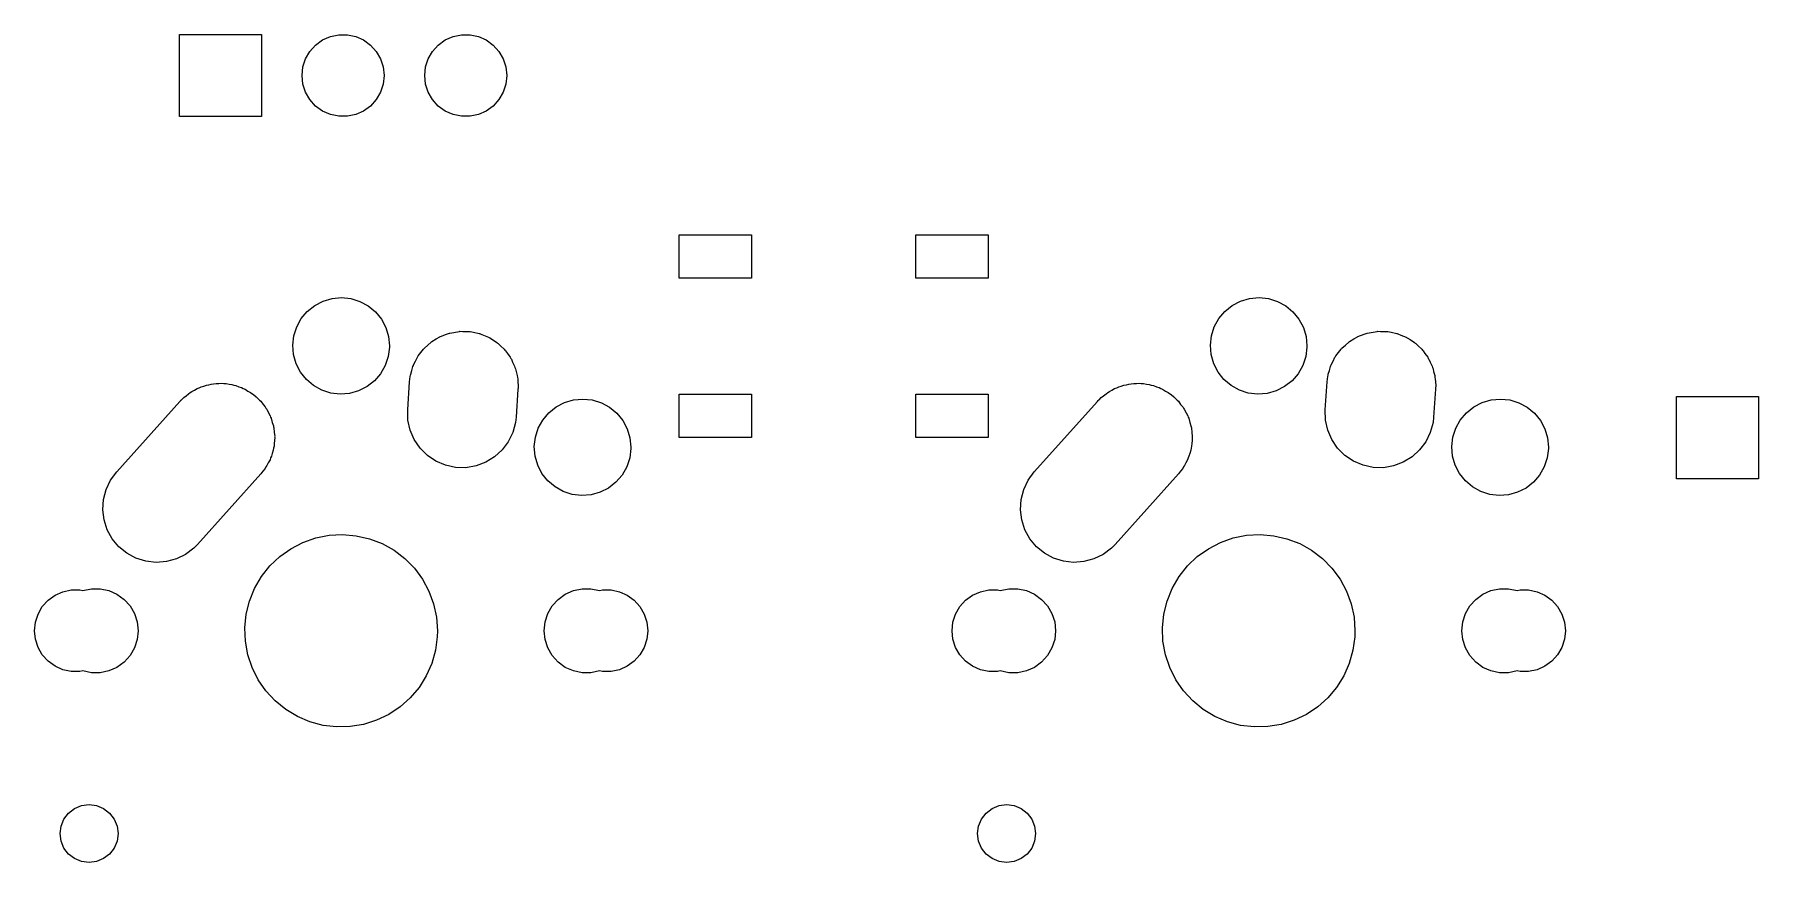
# Model space of a CAD drawing. Extents: x 129 to 207.8, y -113.6 to -28.1.
# Drawn here: x 172.15 to 207.85, y -45.3 to -28.15 of the extents above; entities that cross this region are included whole.
import ezdxf

# ---------------------------------------------------------------- set-up
doc = ezdxf.new("R2010")
doc.units = 0
doc.layers.add('BLACK', color=7, linetype='CONTINUOUS')

msp = doc.modelspace()

# ---------------------------------------------------------------- linework, layer by layer
at = {"layer": 'BLACK', "linetype": 'CONTINUOUS'}
for p, q in [((175.15, -29.85), (175.15, -28.15)), ((175.15, -28.15), (176.85, -28.15)), ((176.85, -28.15), (176.85, -29.85)), ((178.115, -28.2639), (178.277, -28.1916)), ((178.277, -28.1916), (178.451, -28.1547)), ((178.451, -28.1547), (178.629, -28.1547)), ((178.629, -28.1547), (178.803, -28.1916)), ((178.803, -28.1916), (178.965, -28.2639)), ((180.655, -28.2639), (180.817, -28.1916)), ((180.817, -28.1916), (180.991, -28.1547)), ((180.991, -28.1547), (181.169, -28.1547)), ((181.169, -28.1547), (181.343, -28.1916)), ((181.343, -28.1916), (181.505, -28.2639)), ((177.763, -28.6543), (177.852, -28.5004)), ((177.852, -28.5004), (177.971, -28.3683)), ((177.971, -28.3683), (178.115, -28.2639)), ((178.965, -28.2639), (179.109, -28.3683)), ((179.109, -28.3683), (179.228, -28.5004)), ((179.228, -28.5004), (179.317, -28.6543)), ((180.303, -28.6543), (180.392, -28.5004)), ((180.392, -28.5004), (180.511, -28.3683)), ((180.511, -28.3683), (180.655, -28.2639)), ((181.505, -28.2639), (181.649, -28.3683)), ((181.649, -28.3683), (181.768, -28.5004)), ((181.768, -28.5004), (181.857, -28.6543)), ((177.69, -29), (177.709, -28.8233)), ((177.709, -28.8233), (177.763, -28.6543)), ((179.317, -28.6543), (179.371, -28.8233)), ((179.371, -28.8233), (179.39, -29)), ((180.23, -29), (180.249, -28.8233)), ((180.249, -28.8233), (180.303, -28.6543)), ((181.857, -28.6543), (181.911, -28.8233)), ((181.911, -28.8233), (181.93, -29)), ((177.709, -29.1767), (177.69, -29)), ((177.763, -29.3457), (177.709, -29.1767)), ((179.371, -29.1767), (179.317, -29.3457)), ((179.39, -29), (179.371, -29.1767)), ((180.249, -29.1767), (180.23, -29)), ((180.303, -29.3457), (180.249, -29.1767)), ((181.911, -29.1767), (181.857, -29.3457)), ((181.93, -29), (181.911, -29.1767)), ((177.852, -29.4996), (177.763, -29.3457)), ((177.971, -29.6317), (177.852, -29.4996)), ((179.228, -29.4996), (179.109, -29.6317)), ((179.317, -29.3457), (179.228, -29.4996)), ((180.392, -29.4996), (180.303, -29.3457)), ((180.511, -29.6317), (180.392, -29.4996)), ((181.768, -29.4996), (181.649, -29.6317)), ((181.857, -29.3457), (181.768, -29.4996)), ((176.85, -29.85), (175.15, -29.85)), ((178.115, -29.7361), (177.971, -29.6317)), ((178.277, -29.8084), (178.115, -29.7361)), ((178.451, -29.8453), (178.277, -29.8084)), ((178.629, -29.8453), (178.451, -29.8453)), ((178.803, -29.8084), (178.629, -29.8453)), ((178.965, -29.7361), (178.803, -29.8084)), ((179.109, -29.6317), (178.965, -29.7361)), ((180.655, -29.7361), (180.511, -29.6317)), ((180.817, -29.8084), (180.655, -29.7361)), ((180.991, -29.8453), (180.817, -29.8084)), ((181.169, -29.8453), (180.991, -29.8453)), ((181.343, -29.8084), (181.169, -29.8453)), ((181.505, -29.7361), (181.343, -29.8084)), ((181.649, -29.6317), (181.505, -29.7361)), ((185.5, -33.2), (185.5, -32.3)), ((185.5, -32.3), (187, -32.3)), ((187, -32.3), (187, -33.2)), ((190.4, -33.2), (190.4, -32.3)), ((190.4, -32.3), (191.9, -32.3)), ((191.9, -32.3), (191.9, -33.2)), ((187, -33.2), (185.5, -33.2)), ((191.9, -33.2), (190.4, -33.2)), ((177.675, -34.035), (177.8, -33.8855)), ((177.8, -33.8855), (177.952, -33.7632)), ((177.952, -33.7632), (178.125, -33.6728)), ((178.125, -33.6728), (178.313, -33.6177)), ((178.313, -33.6177), (178.507, -33.6)), ((178.507, -33.6), (178.701, -33.6204)), ((178.701, -33.6204), (178.888, -33.6781)), ((178.888, -33.6781), (179.059, -33.771)), ((179.059, -33.771), (179.21, -33.8954)), ((179.21, -33.8954), (179.333, -34.0466)), ((196.675, -34.035), (196.8, -33.8855)), ((196.8, -33.8855), (196.952, -33.7632)), ((196.952, -33.7632), (197.125, -33.6728)), ((197.125, -33.6728), (197.313, -33.6177)), ((197.313, -33.6177), (197.507, -33.6)), ((197.507, -33.6), (197.701, -33.6204)), ((197.701, -33.6204), (197.888, -33.6781)), ((197.888, -33.6781), (198.059, -33.771)), ((198.059, -33.771), (198.21, -33.8954)), ((198.21, -33.8954), (198.333, -34.0466)), ((177.522, -34.3921), (177.581, -34.2061)), ((177.581, -34.2061), (177.675, -34.035)), ((179.333, -34.0466), (179.425, -34.2189)), ((179.425, -34.2189), (179.481, -34.4058)), ((196.522, -34.3921), (196.581, -34.2061)), ((196.581, -34.2061), (196.675, -34.035)), ((198.333, -34.0466), (198.425, -34.2189)), ((198.425, -34.2189), (198.481, -34.4058)), ((177.5, -34.586), (177.522, -34.3921)), ((177.516, -34.7805), (177.5, -34.586)), ((179.5, -34.6279), (179.475, -34.8215)), ((179.481, -34.4058), (179.5, -34.6)), ((179.5, -34.6), (179.5, -34.6279)), ((180.224, -34.6456), (180.295, -34.5836)), ((180.295, -34.5836), (180.364, -34.5203)), ((180.364, -34.5203), (180.373, -34.5148)), ((180.373, -34.5148), (180.379, -34.5099)), ((180.379, -34.5099), (180.468, -34.4566)), ((180.468, -34.4566), (180.546, -34.4088)), ((180.546, -34.4088), (180.552, -34.4066)), ((180.552, -34.4066), (180.556, -34.4046)), ((180.556, -34.4046), (180.681, -34.3584)), ((180.681, -34.3584), (180.746, -34.3338)), ((180.746, -34.3338), (180.748, -34.3335)), ((180.748, -34.3335), (180.749, -34.3333)), ((180.749, -34.3333), (180.952, -34.2985)), ((180.952, -34.2985), (180.954, -34.2985)), ((180.954, -34.2985), (180.957, -34.298)), ((180.957, -34.298), (181.02, -34.2994)), ((181.02, -34.2994), (181.158, -34.3012)), ((181.158, -34.3012), (181.164, -34.3025)), ((181.164, -34.3025), (181.171, -34.3027)), ((181.171, -34.3027), (181.24, -34.3176)), ((181.24, -34.3176), (181.36, -34.3413)), ((181.36, -34.3413), (181.37, -34.3456)), ((181.37, -34.3456), (181.38, -34.3476)), ((181.38, -34.3476), (181.446, -34.3758)), ((181.446, -34.3758), (181.551, -34.4176)), ((181.551, -34.4176), (181.564, -34.4262)), ((181.564, -34.4262), (181.576, -34.4313)), ((181.576, -34.4313), (181.635, -34.4707)), ((181.635, -34.4707), (181.725, -34.5275)), ((181.725, -34.5275), (181.74, -34.5415)), ((181.74, -34.5415), (181.754, -34.5506)), ((181.754, -34.5506), (181.802, -34.5989)), ((181.802, -34.5989), (181.876, -34.6672)), ((196.5, -34.586), (196.522, -34.3921)), ((196.516, -34.7805), (196.5, -34.586)), ((198.5, -34.6279), (198.475, -34.8215)), ((198.481, -34.4058), (198.5, -34.6)), ((198.5, -34.6), (198.5, -34.6279)), ((199.224, -34.6456), (199.295, -34.5836)), ((199.295, -34.5836), (199.364, -34.5203)), ((199.364, -34.5203), (199.373, -34.5148)), ((199.373, -34.5148), (199.379, -34.5099)), ((199.379, -34.5099), (199.468, -34.4566)), ((199.468, -34.4566), (199.546, -34.4088)), ((199.546, -34.4088), (199.552, -34.4066)), ((199.552, -34.4066), (199.556, -34.4046)), ((199.556, -34.4046), (199.681, -34.3584)), ((199.681, -34.3584), (199.746, -34.3338)), ((199.746, -34.3338), (199.748, -34.3335)), ((199.748, -34.3335), (199.749, -34.3333)), ((199.749, -34.3333), (199.952, -34.2985)), ((199.952, -34.2985), (199.954, -34.2985)), ((199.954, -34.2985), (199.957, -34.298)), ((199.957, -34.298), (200.02, -34.2994)), ((200.02, -34.2994), (200.158, -34.3012)), ((200.158, -34.3012), (200.164, -34.3025)), ((200.164, -34.3025), (200.171, -34.3027)), ((200.171, -34.3027), (200.24, -34.3176)), ((200.24, -34.3176), (200.36, -34.3413)), ((200.36, -34.3413), (200.37, -34.3456)), ((200.37, -34.3456), (200.38, -34.3476)), ((200.38, -34.3476), (200.446, -34.3758)), ((200.446, -34.3758), (200.551, -34.4176)), ((200.551, -34.4176), (200.564, -34.4262)), ((200.564, -34.4262), (200.576, -34.4313)), ((200.576, -34.4313), (200.635, -34.4707)), ((200.635, -34.4707), (200.725, -34.5275)), ((200.725, -34.5275), (200.74, -34.5415)), ((200.74, -34.5415), (200.754, -34.5506)), ((200.754, -34.5506), (200.802, -34.5989)), ((200.802, -34.5989), (200.876, -34.6672)), ((177.57, -34.9681), (177.516, -34.7805)), ((177.659, -35.1417), (177.57, -34.9681)), ((179.475, -34.8215), (179.414, -35.0067)), ((180.001, -34.9895), (180.039, -34.9164)), ((180.039, -34.9164), (180.078, -34.8355)), ((180.078, -34.8355), (180.09, -34.8202)), ((180.09, -34.8202), (180.096, -34.8073)), ((180.096, -34.8073), (180.151, -34.7385)), ((180.151, -34.7385), (180.206, -34.6643)), ((180.206, -34.6643), (180.217, -34.6543)), ((180.217, -34.6543), (180.224, -34.6456)), ((181.876, -34.6672), (181.891, -34.6875)), ((181.891, -34.6875), (181.905, -34.7014)), ((181.905, -34.7014), (181.942, -34.7559)), ((181.942, -34.7559), (181.999, -34.8322)), ((181.999, -34.8322), (182.012, -34.8589)), ((182.012, -34.8589), (182.025, -34.878)), ((182.025, -34.878), (182.051, -34.9362)), ((182.051, -34.9362), (182.09, -35.0168)), ((196.57, -34.9681), (196.516, -34.7805)), ((196.659, -35.1417), (196.57, -34.9681)), ((198.475, -34.8215), (198.414, -35.0067)), ((199.001, -34.9895), (199.039, -34.9164)), ((199.039, -34.9164), (199.078, -34.8355)), ((199.078, -34.8355), (199.09, -34.8202)), ((199.09, -34.8202), (199.096, -34.8073)), ((199.096, -34.8073), (199.151, -34.7385)), ((199.151, -34.7385), (199.206, -34.6643)), ((199.206, -34.6643), (199.217, -34.6543)), ((199.217, -34.6543), (199.224, -34.6456)), ((200.876, -34.6672), (200.891, -34.6875)), ((200.891, -34.6875), (200.905, -34.7014)), ((200.905, -34.7014), (200.942, -34.7559)), ((200.942, -34.7559), (200.999, -34.8322)), ((200.999, -34.8322), (201.012, -34.8589)), ((201.012, -34.8589), (201.025, -34.878)), ((201.025, -34.878), (201.051, -34.9362)), ((201.051, -34.9362), (201.09, -35.0168)), ((177.781, -35.2947), (177.659, -35.1417)), ((177.929, -35.4211), (177.781, -35.2947)), ((179.19, -35.3242), (179.036, -35.4443)), ((179.317, -35.1764), (179.19, -35.3242)), ((179.414, -35.0067), (179.317, -35.1764)), ((179.917, -35.3435), (179.93, -35.2343)), ((179.93, -35.2343), (179.937, -35.208)), ((179.937, -35.208), (179.94, -35.1861)), ((179.94, -35.1861), (179.963, -35.1113)), ((179.963, -35.1113), (179.985, -35.0278)), ((179.985, -35.0278), (179.995, -35.007)), ((179.995, -35.007), (180.001, -34.9895)), ((182.09, -35.0168), (182.1, -35.0499)), ((182.1, -35.0499), (182.11, -35.0742)), ((182.11, -35.0742), (182.123, -35.1335)), ((182.123, -35.1335), (182.146, -35.215)), ((182.146, -35.215), (182.15, -35.2537)), ((182.15, -35.2537), (182.156, -35.2829)), ((182.156, -35.2829), (182.158, -35.3408)), ((182.158, -35.3408), (182.165, -35.42)), ((196.781, -35.2947), (196.659, -35.1417)), ((196.929, -35.4211), (196.781, -35.2947)), ((198.19, -35.3242), (198.036, -35.4443)), ((198.317, -35.1764), (198.19, -35.3242)), ((198.414, -35.0067), (198.317, -35.1764)), ((198.917, -35.3435), (198.93, -35.2343)), ((198.93, -35.2343), (198.937, -35.208)), ((198.937, -35.208), (198.94, -35.1861)), ((198.94, -35.1861), (198.963, -35.1113)), ((198.963, -35.1113), (198.985, -35.0278)), ((198.985, -35.0278), (198.995, -35.007)), ((198.995, -35.007), (199.001, -34.9895)), ((201.09, -35.0168), (201.1, -35.0499)), ((201.1, -35.0499), (201.11, -35.0742)), ((201.11, -35.0742), (201.123, -35.1335)), ((201.123, -35.1335), (201.146, -35.215)), ((201.146, -35.215), (201.15, -35.2537)), ((201.15, -35.2537), (201.156, -35.2829)), ((201.156, -35.2829), (201.158, -35.3408)), ((201.158, -35.3408), (201.165, -35.42)), ((175.195, -35.7155), (175.24, -35.6706)), ((175.24, -35.6706), (175.289, -35.6338)), ((175.289, -35.6338), (175.339, -35.5899)), ((175.339, -35.5899), (175.377, -35.5671)), ((175.377, -35.5671), (175.411, -35.5418)), ((175.411, -35.5418), (175.462, -35.5165)), ((175.462, -35.5165), (175.516, -35.4846)), ((175.516, -35.4846), (175.561, -35.4678)), ((175.561, -35.4678), (175.602, -35.4476)), ((175.602, -35.4476), (175.654, -35.4334)), ((175.654, -35.4334), (175.709, -35.4133)), ((175.709, -35.4133), (175.761, -35.4044)), ((175.761, -35.4044), (175.809, -35.3914)), ((175.809, -35.3914), (175.859, -35.3876)), ((175.859, -35.3876), (175.912, -35.3785)), ((175.912, -35.3785), (175.969, -35.3792)), ((175.969, -35.3792), (176.022, -35.3752)), ((176.022, -35.3752), (176.068, -35.3805)), ((176.068, -35.3805), (176.118, -35.3812)), ((176.118, -35.3812), (176.178, -35.3931)), ((176.178, -35.3931), (176.234, -35.3996)), ((176.234, -35.3996), (176.275, -35.4124)), ((176.275, -35.4124), (176.32, -35.4213)), ((176.32, -35.4213), (176.381, -35.4457)), ((176.381, -35.4457), (176.438, -35.4637)), ((176.438, -35.4637), (176.472, -35.4822)), ((176.472, -35.4822), (176.511, -35.4976)), ((176.511, -35.4976), (176.57, -35.535)), ((176.57, -35.535), (176.626, -35.5651)), ((176.626, -35.5651), (176.653, -35.5875)), ((176.653, -35.5875), (176.685, -35.6075)), ((176.685, -35.6075), (176.74, -35.6582)), ((176.74, -35.6582), (176.791, -35.7003)), ((178.1, -35.5164), (177.929, -35.4211)), ((178.285, -35.5767), (178.1, -35.5164)), ((178.479, -35.5998), (178.285, -35.5767)), ((178.674, -35.5848), (178.479, -35.5998)), ((178.862, -35.5323), (178.674, -35.5848)), ((179.036, -35.4443), (178.862, -35.5323)), ((179.878, -35.9235), (179.917, -35.3435)), ((182.162, -35.4965), (182.122, -36.0765)), ((182.163, -35.4789), (182.162, -35.4905)), ((182.162, -35.4905), (182.162, -35.4965)), ((182.165, -35.42), (182.163, -35.4789)), ((185.5, -36.5), (185.5, -35.6)), ((185.5, -35.6), (187, -35.6)), ((187, -35.6), (187, -36.5)), ((190.4, -36.5), (190.4, -35.6)), ((190.4, -35.6), (191.9, -35.6)), ((191.9, -35.6), (191.9, -36.5)), ((194.195, -35.7155), (194.24, -35.6706)), ((194.24, -35.6706), (194.289, -35.6338)), ((194.289, -35.6338), (194.339, -35.5899)), ((194.339, -35.5899), (194.377, -35.5671)), ((194.377, -35.5671), (194.411, -35.5418)), ((194.411, -35.5418), (194.462, -35.5165)), ((194.462, -35.5165), (194.516, -35.4846)), ((194.516, -35.4846), (194.561, -35.4678)), ((194.561, -35.4678), (194.602, -35.4476)), ((194.602, -35.4476), (194.654, -35.4334)), ((194.654, -35.4334), (194.709, -35.4133)), ((194.709, -35.4133), (194.761, -35.4044)), ((194.761, -35.4044), (194.809, -35.3914)), ((194.809, -35.3914), (194.859, -35.3876)), ((194.859, -35.3876), (194.912, -35.3785)), ((194.912, -35.3785), (194.969, -35.3792)), ((194.969, -35.3792), (195.022, -35.3752)), ((195.022, -35.3752), (195.068, -35.3805)), ((195.068, -35.3805), (195.118, -35.3812)), ((195.118, -35.3812), (195.178, -35.3931)), ((195.178, -35.3931), (195.234, -35.3996)), ((195.234, -35.3996), (195.275, -35.4124)), ((195.275, -35.4124), (195.32, -35.4213)), ((195.32, -35.4213), (195.381, -35.4457)), ((195.381, -35.4457), (195.438, -35.4637)), ((195.438, -35.4637), (195.472, -35.4822)), ((195.472, -35.4822), (195.511, -35.4976)), ((195.511, -35.4976), (195.57, -35.535)), ((195.57, -35.535), (195.626, -35.5651)), ((195.626, -35.5651), (195.653, -35.5875)), ((195.653, -35.5875), (195.685, -35.6075)), ((195.685, -35.6075), (195.74, -35.6582)), ((195.74, -35.6582), (195.791, -35.7003)), ((197.1, -35.5164), (196.929, -35.4211)), ((197.285, -35.5767), (197.1, -35.5164)), ((197.479, -35.5998), (197.285, -35.5767)), ((197.674, -35.5848), (197.479, -35.5998)), ((197.862, -35.5323), (197.674, -35.5848)), ((198.036, -35.4443), (197.862, -35.5323)), ((198.878, -35.9235), (198.917, -35.3435)), ((201.162, -35.4965), (201.122, -36.0765)), ((201.163, -35.4789), (201.162, -35.4905)), ((201.162, -35.4905), (201.162, -35.4965)), ((201.165, -35.42), (201.163, -35.4789)), ((206.15, -37.35), (206.15, -35.65)), ((206.15, -35.65), (207.85, -35.65)), ((207.85, -35.65), (207.85, -37.35)), ((173.853, -37.2087), (175.163, -35.7487)), ((175.163, -35.7487), (175.178, -35.7332)), ((175.178, -35.7332), (175.184, -35.7256)), ((175.184, -35.7256), (175.195, -35.7155)), ((176.791, -35.7003), (176.812, -35.7246)), ((176.812, -35.7246), (176.836, -35.7472)), ((176.836, -35.7472), (176.884, -35.8109)), ((176.884, -35.8109), (176.928, -35.8644)), ((176.928, -35.8644), (176.942, -35.8887)), ((176.942, -35.8887), (176.959, -35.9122)), ((176.959, -35.9122), (176.997, -35.9879)), ((176.997, -35.9879), (177.032, -36.0514)), ((177.032, -36.0514), (177.039, -36.0742)), ((179.883, -36.1371), (179.878, -35.9235)), ((182.675, -36.135), (182.8, -35.9855)), ((182.8, -35.9855), (182.952, -35.8632)), ((182.952, -35.8632), (183.125, -35.7728)), ((183.125, -35.7728), (183.313, -35.7177)), ((183.313, -35.7177), (183.507, -35.7)), ((183.507, -35.7), (183.701, -35.7204)), ((183.701, -35.7204), (183.888, -35.7781)), ((183.888, -35.7781), (184.059, -35.871)), ((184.059, -35.871), (184.21, -35.9954)), ((184.21, -35.9954), (184.333, -36.1466)), ((192.853, -37.2087), (194.163, -35.7487)), ((194.163, -35.7487), (194.178, -35.7332)), ((194.178, -35.7332), (194.184, -35.7256)), ((194.184, -35.7256), (194.195, -35.7155)), ((195.791, -35.7003), (195.812, -35.7246)), ((195.812, -35.7246), (195.836, -35.7472)), ((195.836, -35.7472), (195.884, -35.8109)), ((195.884, -35.8109), (195.928, -35.8644)), ((195.928, -35.8644), (195.942, -35.8887)), ((195.942, -35.8887), (195.959, -35.9122)), ((195.959, -35.9122), (195.997, -35.9879)), ((195.997, -35.9879), (196.032, -36.0514)), ((196.032, -36.0514), (196.039, -36.0742)), ((198.883, -36.1371), (198.878, -35.9235)), ((201.675, -36.135), (201.8, -35.9855)), ((201.8, -35.9855), (201.952, -35.8632)), ((201.952, -35.8632), (202.125, -35.7728)), ((202.125, -35.7728), (202.313, -35.7177)), ((202.313, -35.7177), (202.507, -35.7)), ((202.507, -35.7), (202.701, -35.7204)), ((202.701, -35.7204), (202.888, -35.7781)), ((202.888, -35.7781), (203.059, -35.871)), ((203.059, -35.871), (203.21, -35.9954)), ((203.21, -35.9954), (203.333, -36.1466)), ((177.039, -36.0742), (177.05, -36.0968)), ((177.05, -36.0968), (177.075, -36.1832)), ((177.075, -36.1832), (177.098, -36.2546)), ((177.098, -36.2546), (177.1, -36.2746)), ((177.1, -36.2746), (177.106, -36.295)), ((177.106, -36.295), (177.115, -36.3903)), ((177.115, -36.3903), (177.124, -36.4666)), ((179.929, -36.3458), (179.883, -36.1371)), ((180.014, -36.542), (179.929, -36.3458)), ((182.054, -36.3921), (181.961, -36.5845)), ((182.11, -36.1857), (182.054, -36.3921)), ((182.122, -36.0765), (182.11, -36.1857)), ((182.522, -36.4921), (182.581, -36.3061)), ((182.581, -36.3061), (182.675, -36.135)), ((184.333, -36.1466), (184.425, -36.3189)), ((184.425, -36.3189), (184.481, -36.5058)), ((196.039, -36.0742), (196.05, -36.0968)), ((196.05, -36.0968), (196.075, -36.1832)), ((196.075, -36.1832), (196.098, -36.2546)), ((196.098, -36.2546), (196.1, -36.2746)), ((196.1, -36.2746), (196.106, -36.295)), ((196.106, -36.295), (196.115, -36.3903)), ((196.115, -36.3903), (196.124, -36.4666)), ((198.929, -36.3458), (198.883, -36.1371)), ((199.014, -36.542), (198.929, -36.3458)), ((201.054, -36.3921), (200.961, -36.5845)), ((201.11, -36.1857), (201.054, -36.3921)), ((201.122, -36.0765), (201.11, -36.1857)), ((201.522, -36.4921), (201.581, -36.3061)), ((201.581, -36.3061), (201.675, -36.135)), ((203.333, -36.1466), (203.425, -36.3189)), ((203.425, -36.3189), (203.481, -36.5058)), ((177.094, -36.7626), (177.072, -36.8271)), ((177.1, -36.7194), (177.094, -36.7626)), ((177.111, -36.6799), (177.1, -36.7194)), ((177.114, -36.6219), (177.111, -36.6799)), ((177.123, -36.5589), (177.114, -36.6219)), ((177.124, -36.4666), (177.123, -36.4829)), ((177.123, -36.4829), (177.125, -36.5)), ((177.125, -36.5), (177.123, -36.5589)), ((180.134, -36.7186), (180.014, -36.542)), ((180.286, -36.8693), (180.134, -36.7186)), ((181.833, -36.7557), (181.675, -36.8996)), ((181.961, -36.5845), (181.833, -36.7557)), ((182.5, -36.686), (182.522, -36.4921)), ((182.516, -36.8805), (182.5, -36.686)), ((184.5, -36.7279), (184.475, -36.9215)), ((184.481, -36.5058), (184.5, -36.7)), ((184.5, -36.7), (184.5, -36.7279)), ((187, -36.5), (185.5, -36.5)), ((191.9, -36.5), (190.4, -36.5)), ((196.094, -36.7626), (196.072, -36.8271)), ((196.1, -36.7194), (196.094, -36.7626)), ((196.111, -36.6799), (196.1, -36.7194)), ((196.114, -36.6219), (196.111, -36.6799)), ((196.123, -36.5589), (196.114, -36.6219)), ((196.124, -36.4666), (196.123, -36.4829)), ((196.123, -36.4829), (196.125, -36.5)), ((196.125, -36.5), (196.123, -36.5589)), ((199.134, -36.7186), (199.014, -36.542)), ((199.286, -36.8693), (199.134, -36.7186)), ((200.833, -36.7557), (200.675, -36.8996)), ((200.961, -36.5845), (200.833, -36.7557)), ((201.5, -36.686), (201.522, -36.4921)), ((201.516, -36.8805), (201.5, -36.686)), ((203.5, -36.7279), (203.475, -36.9215)), ((203.481, -36.5058), (203.5, -36.7)), ((203.5, -36.7), (203.5, -36.7279)), ((176.944, -37.1063), (176.927, -37.1372)), ((176.964, -37.0794), (176.944, -37.1063)), ((176.992, -37.0209), (176.964, -37.0794)), ((177.028, -36.9576), (176.992, -37.0209)), ((177.04, -36.9201), (177.028, -36.9576)), ((177.056, -36.8866), (177.04, -36.9201)), ((177.072, -36.8271), (177.056, -36.8866)), ((180.463, -36.9887), (180.286, -36.8693)), ((180.66, -37.0723), (180.463, -36.9887)), ((180.869, -37.1173), (180.66, -37.0723)), ((181.082, -37.122), (180.869, -37.1173)), ((181.293, -37.0862), (181.082, -37.122)), ((181.493, -37.0111), (181.293, -37.0862)), ((181.675, -36.8996), (181.493, -37.0111)), ((182.57, -37.0681), (182.516, -36.8805)), ((182.659, -37.2417), (182.57, -37.0681)), ((184.414, -37.1067), (184.317, -37.2764)), ((184.475, -36.9215), (184.414, -37.1067)), ((195.944, -37.1063), (195.927, -37.1372)), ((195.964, -37.0794), (195.944, -37.1063)), ((195.992, -37.0209), (195.964, -37.0794)), ((196.028, -36.9576), (195.992, -37.0209)), ((196.04, -36.9201), (196.028, -36.9576)), ((196.056, -36.8866), (196.04, -36.9201)), ((196.072, -36.8271), (196.056, -36.8866)), ((199.463, -36.9887), (199.286, -36.8693)), ((199.66, -37.0723), (199.463, -36.9887)), ((199.869, -37.1173), (199.66, -37.0723)), ((200.082, -37.122), (199.869, -37.1173)), ((200.293, -37.0862), (200.082, -37.122)), ((200.493, -37.0111), (200.293, -37.0862)), ((200.675, -36.8996), (200.493, -37.0111)), ((201.57, -37.0681), (201.516, -36.8805)), ((201.659, -37.2417), (201.57, -37.0681)), ((203.414, -37.1067), (203.317, -37.2764)), ((203.475, -36.9215), (203.414, -37.1067)), ((173.634, -37.5734), (173.726, -37.3806)), ((173.726, -37.3806), (173.853, -37.2087)), ((176.837, -37.2513), (175.527, -38.7113)), ((176.878, -37.1966), (176.837, -37.2513)), ((176.927, -37.1372), (176.878, -37.1966)), ((182.781, -37.3947), (182.659, -37.2417)), ((182.929, -37.5211), (182.781, -37.3947)), ((184.19, -37.4242), (184.036, -37.5443)), ((184.317, -37.2764), (184.19, -37.4242)), ((192.634, -37.5734), (192.726, -37.3806)), ((192.726, -37.3806), (192.853, -37.2087)), ((195.837, -37.2513), (194.527, -38.7113)), ((195.878, -37.1966), (195.837, -37.2513)), ((195.927, -37.1372), (195.878, -37.1966)), ((201.781, -37.3947), (201.659, -37.2417)), ((201.929, -37.5211), (201.781, -37.3947)), ((203.19, -37.4242), (203.036, -37.5443)), ((203.317, -37.2764), (203.19, -37.4242)), ((207.85, -37.35), (206.15, -37.35)), ((173.565, -37.9934), (173.579, -37.7801)), ((173.579, -37.7801), (173.634, -37.5734)), ((183.1, -37.6164), (182.929, -37.5211)), ((183.285, -37.6767), (183.1, -37.6164)), ((183.479, -37.6998), (183.285, -37.6767)), ((183.674, -37.6848), (183.479, -37.6998)), ((183.862, -37.6323), (183.674, -37.6848)), ((184.036, -37.5443), (183.862, -37.6323)), ((192.565, -37.9934), (192.579, -37.7801)), ((192.579, -37.7801), (192.634, -37.5734)), ((202.1, -37.6164), (201.929, -37.5211)), ((202.285, -37.6767), (202.1, -37.6164)), ((202.479, -37.6998), (202.285, -37.6767)), ((202.674, -37.6848), (202.479, -37.6998)), ((202.862, -37.6323), (202.674, -37.6848)), ((203.036, -37.5443), (202.862, -37.6323)), ((173.592, -38.2054), (173.565, -37.9934)), ((192.592, -38.2054), (192.565, -37.9934)), ((173.658, -38.4086), (173.592, -38.2054)), ((173.762, -38.5956), (173.658, -38.4086)), ((177.974, -38.5768), (178.25, -38.5218)), ((178.25, -38.5218), (178.531, -38.5063)), ((178.531, -38.5063), (178.812, -38.5306)), ((178.812, -38.5306), (179.086, -38.5942)), ((192.658, -38.4086), (192.592, -38.2054)), ((192.762, -38.5956), (192.658, -38.4086)), ((196.974, -38.5768), (197.25, -38.5218)), ((197.25, -38.5218), (197.531, -38.5063)), ((197.531, -38.5063), (197.812, -38.5306)), ((197.812, -38.5306), (198.086, -38.5942)), ((173.899, -38.7597), (173.762, -38.5956)), ((174.064, -38.8949), (173.899, -38.7597)), ((174.252, -38.9963), (174.064, -38.8949)), ((175.45, -38.7894), (175.279, -38.9182)), ((175.527, -38.7113), (175.45, -38.7894)), ((177.229, -38.9637), (177.458, -38.7999)), ((177.458, -38.7999), (177.708, -38.6701)), ((177.708, -38.6701), (177.974, -38.5768)), ((179.086, -38.5942), (179.349, -38.6959)), ((179.349, -38.6959), (179.595, -38.8335)), ((179.595, -38.8335), (179.819, -39.0044)), ((192.899, -38.7597), (192.762, -38.5956)), ((193.064, -38.8949), (192.899, -38.7597)), ((193.252, -38.9963), (193.064, -38.8949)), ((194.45, -38.7894), (194.279, -38.9182)), ((194.527, -38.7113), (194.45, -38.7894)), ((196.229, -38.9637), (196.458, -38.7999)), ((196.458, -38.7999), (196.708, -38.6701)), ((196.708, -38.6701), (196.974, -38.5768)), ((198.086, -38.5942), (198.349, -38.6959)), ((198.349, -38.6959), (198.595, -38.8335)), ((198.595, -38.8335), (198.819, -39.0044)), ((174.456, -39.0604), (174.252, -38.9963)), ((174.668, -39.0848), (174.456, -39.0604)), ((174.881, -39.0686), (174.668, -39.0848)), ((175.088, -39.0124), (174.881, -39.0686)), ((175.279, -38.9182), (175.088, -39.0124)), ((176.851, -39.3793), (177.025, -39.1581)), ((177.025, -39.1581), (177.229, -38.9637)), ((179.819, -39.0044), (180.016, -39.2051)), ((180.016, -39.2051), (180.184, -39.4316)), ((193.456, -39.0604), (193.252, -38.9963)), ((193.668, -39.0848), (193.456, -39.0604)), ((193.881, -39.0686), (193.668, -39.0848)), ((194.088, -39.0124), (193.881, -39.0686)), ((194.279, -38.9182), (194.088, -39.0124)), ((195.851, -39.3793), (196.025, -39.1581)), ((196.025, -39.1581), (196.229, -38.9637)), ((198.819, -39.0044), (199.016, -39.2051)), ((199.016, -39.2051), (199.184, -39.4316)), ((176.604, -39.8839), (176.709, -39.6228)), ((176.709, -39.6228), (176.851, -39.3793)), ((180.184, -39.4316), (180.317, -39.6795)), ((195.604, -39.8839), (195.709, -39.6228)), ((195.709, -39.6228), (195.851, -39.3793)), ((199.184, -39.4316), (199.317, -39.6795)), ((172.312, -40.0004), (172.431, -39.8683)), ((172.431, -39.8683), (172.575, -39.7639)), ((172.575, -39.7639), (172.737, -39.6916)), ((172.737, -39.6916), (172.911, -39.6547)), ((172.911, -39.6547), (173.089, -39.6547)), ((173.089, -39.6547), (173.15, -39.6677)), ((173.15, -39.6677), (173.329, -39.6298)), ((173.329, -39.6298), (173.511, -39.6298)), ((173.511, -39.6298), (173.69, -39.6678)), ((173.69, -39.6678), (173.857, -39.7422)), ((173.857, -39.7422), (174.005, -39.8497)), ((174.005, -39.8497), (174.128, -39.9857)), ((176.536, -40.1572), (176.604, -39.8839)), ((180.317, -39.6795), (180.415, -39.9437)), ((180.415, -39.9437), (180.474, -40.2191)), ((182.872, -39.9857), (182.995, -39.8497)), ((182.995, -39.8497), (183.142, -39.7422)), ((183.142, -39.7422), (183.31, -39.6678)), ((183.31, -39.6678), (183.489, -39.6298)), ((183.489, -39.6298), (183.671, -39.6298)), ((183.671, -39.6298), (183.85, -39.6677)), ((183.85, -39.6677), (183.911, -39.6547)), ((183.911, -39.6547), (184.089, -39.6547)), ((184.089, -39.6547), (184.263, -39.6916)), ((184.263, -39.6916), (184.425, -39.7639)), ((184.425, -39.7639), (184.569, -39.8683)), ((184.569, -39.8683), (184.688, -40.0004)), ((191.312, -40.0004), (191.431, -39.8683)), ((191.431, -39.8683), (191.575, -39.7639)), ((191.575, -39.7639), (191.737, -39.6916)), ((191.737, -39.6916), (191.911, -39.6547)), ((191.911, -39.6547), (192.089, -39.6547)), ((192.089, -39.6547), (192.15, -39.6677)), ((192.15, -39.6677), (192.329, -39.6298)), ((192.329, -39.6298), (192.511, -39.6298)), ((192.511, -39.6298), (192.69, -39.6678)), ((192.69, -39.6678), (192.857, -39.7422)), ((192.857, -39.7422), (193.005, -39.8497)), ((193.005, -39.8497), (193.128, -39.9857)), ((195.536, -40.1572), (195.604, -39.8839)), ((199.317, -39.6795), (199.415, -39.9437)), ((199.415, -39.9437), (199.474, -40.2191)), ((201.872, -39.9857), (201.995, -39.8497)), ((201.995, -39.8497), (202.142, -39.7422)), ((202.142, -39.7422), (202.31, -39.6678)), ((202.31, -39.6678), (202.489, -39.6298)), ((202.489, -39.6298), (202.671, -39.6298)), ((202.671, -39.6298), (202.85, -39.6677)), ((202.85, -39.6677), (202.911, -39.6547)), ((202.911, -39.6547), (203.089, -39.6547)), ((203.089, -39.6547), (203.263, -39.6916)), ((203.263, -39.6916), (203.425, -39.7639)), ((203.425, -39.7639), (203.569, -39.8683)), ((203.569, -39.8683), (203.688, -40.0004)), ((172.15, -40.5), (172.169, -40.3233)), ((172.169, -40.3233), (172.223, -40.1543)), ((172.223, -40.1543), (172.312, -40.0004)), ((174.128, -39.9857), (174.219, -40.1441)), ((174.219, -40.1441), (174.276, -40.3181)), ((174.276, -40.3181), (174.295, -40.5)), ((176.507, -40.4374), (176.536, -40.1572)), ((180.474, -40.2191), (180.494, -40.5)), ((182.705, -40.5), (182.724, -40.3181)), ((182.724, -40.3181), (182.781, -40.1441)), ((182.781, -40.1441), (182.872, -39.9857)), ((184.688, -40.0004), (184.777, -40.1543)), ((184.777, -40.1543), (184.831, -40.3233)), ((184.831, -40.3233), (184.85, -40.5)), ((191.15, -40.5), (191.169, -40.3233)), ((191.169, -40.3233), (191.223, -40.1543)), ((191.223, -40.1543), (191.312, -40.0004)), ((193.128, -39.9857), (193.219, -40.1441)), ((193.219, -40.1441), (193.276, -40.3181)), ((193.276, -40.3181), (193.295, -40.5)), ((195.507, -40.4374), (195.536, -40.1572)), ((199.474, -40.2191), (199.494, -40.5)), ((201.705, -40.5), (201.724, -40.3181)), ((201.724, -40.3181), (201.781, -40.1441)), ((201.781, -40.1441), (201.872, -39.9857)), ((203.688, -40.0004), (203.777, -40.1543)), ((203.777, -40.1543), (203.831, -40.3233)), ((203.831, -40.3233), (203.85, -40.5)), ((172.169, -40.6767), (172.15, -40.5)), ((172.223, -40.8457), (172.169, -40.6767)), ((174.276, -40.6819), (174.219, -40.8559)), ((174.295, -40.5), (174.276, -40.6819)), ((176.518, -40.7188), (176.507, -40.4374)), ((180.49, -40.6252), (180.452, -40.9043)), ((180.494, -40.5), (180.49, -40.6252)), ((182.724, -40.6819), (182.705, -40.5)), ((182.781, -40.8559), (182.724, -40.6819)), ((184.831, -40.6767), (184.777, -40.8457)), ((184.85, -40.5), (184.831, -40.6767)), ((191.169, -40.6767), (191.15, -40.5)), ((191.223, -40.8457), (191.169, -40.6767)), ((193.276, -40.6819), (193.219, -40.8559)), ((193.295, -40.5), (193.276, -40.6819)), ((195.518, -40.7188), (195.507, -40.4374)), ((199.49, -40.6252), (199.452, -40.9043)), ((199.494, -40.5), (199.49, -40.6252)), ((201.724, -40.6819), (201.705, -40.5)), ((201.781, -40.8559), (201.724, -40.6819)), ((203.831, -40.6767), (203.777, -40.8457)), ((203.85, -40.5), (203.831, -40.6767)), ((172.312, -40.9996), (172.223, -40.8457)), ((172.431, -41.1317), (172.312, -40.9996)), ((174.128, -41.0143), (174.005, -41.1503)), ((174.219, -40.8559), (174.128, -41.0143)), ((176.569, -40.9959), (176.518, -40.7188)), ((176.658, -41.263), (176.569, -40.9959)), ((180.452, -40.9043), (180.376, -41.1754)), ((182.872, -41.0143), (182.781, -40.8559)), ((182.995, -41.1503), (182.872, -41.0143)), ((184.688, -40.9996), (184.569, -41.1317)), ((184.777, -40.8457), (184.688, -40.9996)), ((191.312, -40.9996), (191.223, -40.8457)), ((191.431, -41.1317), (191.312, -40.9996)), ((193.128, -41.0143), (193.005, -41.1503)), ((193.219, -40.8559), (193.128, -41.0143)), ((195.569, -40.9959), (195.518, -40.7188)), ((195.658, -41.263), (195.569, -40.9959)), ((199.452, -40.9043), (199.376, -41.1754)), ((201.872, -41.0143), (201.781, -40.8559)), ((201.995, -41.1503), (201.872, -41.0143)), ((203.688, -40.9996), (203.569, -41.1317)), ((203.777, -40.8457), (203.688, -40.9996)), ((172.575, -41.2361), (172.431, -41.1317)), ((172.737, -41.3084), (172.575, -41.2361)), ((172.911, -41.3453), (172.737, -41.3084)), ((173.089, -41.3453), (172.911, -41.3453)), ((173.15, -41.3323), (173.089, -41.3453)), ((173.329, -41.3702), (173.15, -41.3323)), ((173.511, -41.3702), (173.329, -41.3702)), ((173.69, -41.3322), (173.511, -41.3702)), ((173.857, -41.2578), (173.69, -41.3322)), ((174.005, -41.1503), (173.857, -41.2578)), ((176.784, -41.515), (176.658, -41.263)), ((180.376, -41.1754), (180.262, -41.433)), ((183.142, -41.2578), (182.995, -41.1503)), ((183.31, -41.3322), (183.142, -41.2578)), ((183.489, -41.3702), (183.31, -41.3322)), ((183.671, -41.3702), (183.489, -41.3702)), ((183.85, -41.3323), (183.671, -41.3702)), ((183.911, -41.3453), (183.85, -41.3323)), ((184.089, -41.3453), (183.911, -41.3453)), ((184.263, -41.3084), (184.089, -41.3453)), ((184.425, -41.2361), (184.263, -41.3084)), ((184.569, -41.1317), (184.425, -41.2361)), ((191.575, -41.2361), (191.431, -41.1317)), ((191.737, -41.3084), (191.575, -41.2361)), ((191.911, -41.3453), (191.737, -41.3084)), ((192.089, -41.3453), (191.911, -41.3453)), ((192.15, -41.3323), (192.089, -41.3453)), ((192.329, -41.3702), (192.15, -41.3323)), ((192.511, -41.3702), (192.329, -41.3702)), ((192.69, -41.3322), (192.511, -41.3702)), ((192.857, -41.2578), (192.69, -41.3322)), ((193.005, -41.1503), (192.857, -41.2578)), ((195.784, -41.515), (195.658, -41.263)), ((199.376, -41.1754), (199.262, -41.433)), ((202.142, -41.2578), (201.995, -41.1503)), ((202.31, -41.3322), (202.142, -41.2578)), ((202.489, -41.3702), (202.31, -41.3322)), ((202.671, -41.3702), (202.489, -41.3702)), ((202.85, -41.3323), (202.671, -41.3702)), ((202.911, -41.3453), (202.85, -41.3323)), ((203.089, -41.3453), (202.911, -41.3453)), ((203.263, -41.3084), (203.089, -41.3453)), ((203.425, -41.2361), (203.263, -41.3084)), ((203.569, -41.1317), (203.425, -41.2361)), ((176.944, -41.7467), (176.784, -41.515)), ((177.135, -41.9535), (176.944, -41.7467)), ((180.113, -41.672), (179.932, -41.8876)), ((180.262, -41.433), (180.113, -41.672)), ((195.944, -41.7467), (195.784, -41.515)), ((196.135, -41.9535), (195.944, -41.7467)), ((199.113, -41.672), (198.932, -41.8876)), ((199.262, -41.433), (199.113, -41.672)), ((177.353, -42.1313), (177.135, -41.9535)), ((179.722, -42.0755), (179.488, -42.232)), ((179.932, -41.8876), (179.722, -42.0755)), ((196.353, -42.1313), (196.135, -41.9535)), ((198.722, -42.0755), (198.488, -42.232)), ((198.932, -41.8876), (198.722, -42.0755)), ((177.595, -42.2766), (177.353, -42.1313)), ((177.854, -42.3864), (177.595, -42.2766)), ((178.126, -42.4586), (177.854, -42.3864)), ((178.406, -42.4917), (178.126, -42.4586)), ((178.965, -42.4388), (178.688, -42.4851)), ((179.234, -42.3539), (178.965, -42.4388)), ((179.488, -42.232), (179.234, -42.3539)), ((196.595, -42.2766), (196.353, -42.1313)), ((196.854, -42.3864), (196.595, -42.2766)), ((197.126, -42.4586), (196.854, -42.3864)), ((197.406, -42.4917), (197.126, -42.4586)), ((197.965, -42.4388), (197.688, -42.4851)), ((198.234, -42.3539), (197.965, -42.4388)), ((198.488, -42.232), (198.234, -42.3539)), ((178.688, -42.4851), (178.406, -42.4917)), ((197.688, -42.4851), (197.406, -42.4917)), ((172.856, -44.2757), (172.98, -44.1804)), ((172.98, -44.1804), (173.125, -44.1204)), ((173.125, -44.1204), (173.28, -44.1)), ((173.28, -44.1), (173.435, -44.1204)), ((173.435, -44.1204), (173.58, -44.1804)), ((173.58, -44.1804), (173.704, -44.2757)), ((191.856, -44.2757), (191.98, -44.1804)), ((191.98, -44.1804), (192.125, -44.1204)), ((192.125, -44.1204), (192.28, -44.1)), ((192.28, -44.1), (192.435, -44.1204)), ((192.435, -44.1204), (192.58, -44.1804)), ((192.58, -44.1804), (192.704, -44.2757)), ((172.68, -44.7), (172.7, -44.5447)), ((172.7, -44.5447), (172.76, -44.4)), ((172.76, -44.4), (172.856, -44.2757)), ((173.704, -44.2757), (173.8, -44.4)), ((173.8, -44.4), (173.86, -44.5447)), ((173.86, -44.5447), (173.88, -44.7)), ((191.68, -44.7), (191.7, -44.5447)), ((191.7, -44.5447), (191.76, -44.4)), ((191.76, -44.4), (191.856, -44.2757)), ((192.704, -44.2757), (192.8, -44.4)), ((192.8, -44.4), (192.86, -44.5447)), ((192.86, -44.5447), (192.88, -44.7)), ((172.7, -44.8553), (172.68, -44.7)), ((172.76, -45), (172.7, -44.8553)), ((173.86, -44.8553), (173.8, -45)), ((173.88, -44.7), (173.86, -44.8553)), ((191.7, -44.8553), (191.68, -44.7)), ((191.76, -45), (191.7, -44.8553)), ((192.86, -44.8553), (192.8, -45)), ((192.88, -44.7), (192.86, -44.8553)), ((172.856, -45.1243), (172.76, -45)), ((172.98, -45.2196), (172.856, -45.1243)), ((173.125, -45.2796), (172.98, -45.2196)), ((173.28, -45.3), (173.125, -45.2796)), ((173.435, -45.2796), (173.28, -45.3)), ((173.58, -45.2196), (173.435, -45.2796)), ((173.704, -45.1243), (173.58, -45.2196)), ((173.8, -45), (173.704, -45.1243)), ((191.856, -45.1243), (191.76, -45)), ((191.98, -45.2196), (191.856, -45.1243)), ((192.125, -45.2796), (191.98, -45.2196)), ((192.28, -45.3), (192.125, -45.2796)), ((192.435, -45.2796), (192.28, -45.3)), ((192.58, -45.2196), (192.435, -45.2796)), ((192.704, -45.1243), (192.58, -45.2196)), ((192.8, -45), (192.704, -45.1243))]:
    msp.add_line(p, q, dxfattribs=at)

doc.saveas('drawing.dxf')
